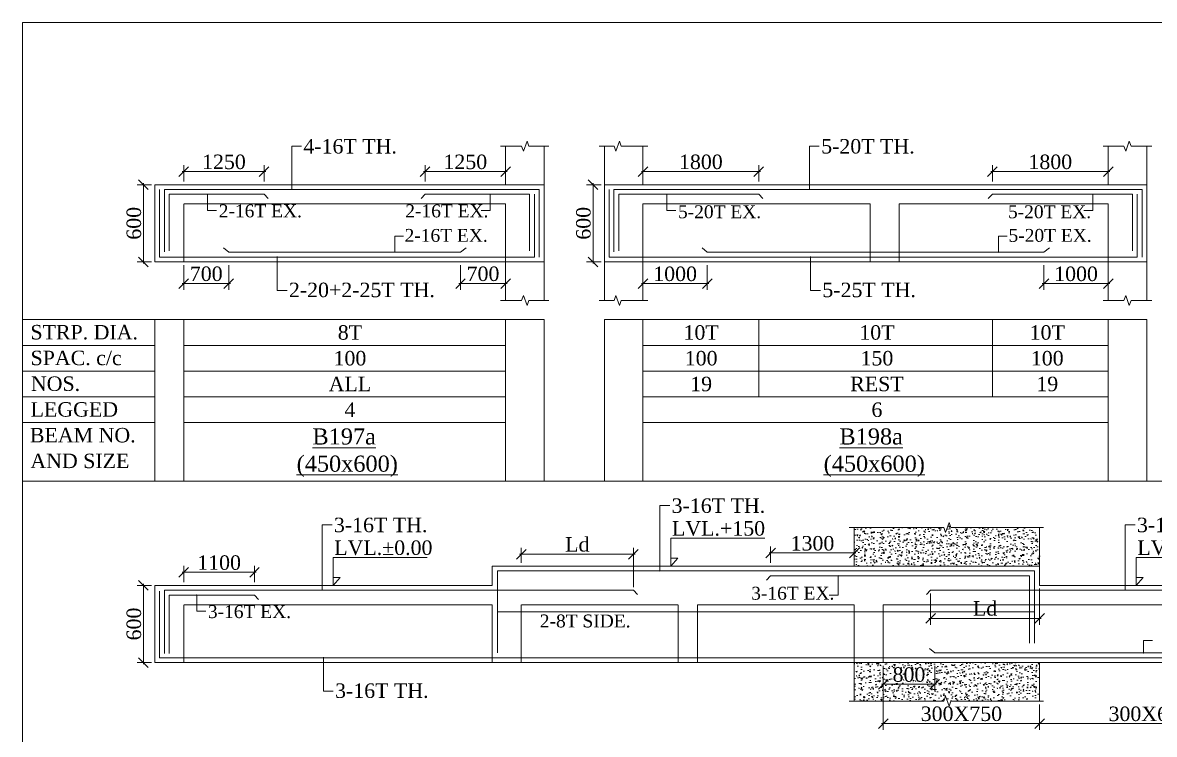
# Model space of a CAD drawing. Header units: millimetres. Extents: x 9781889 to 10654170, y -7832723 to -7608561.
# Drawn here: x 10545497 to 10563083, y -7771278 to -7760218 of the extents above; entities that cross this region are included whole.
import ezdxf
from ezdxf.enums import TextEntityAlignment as Align

# ---------------------------------------------------------------- set-up
doc = ezdxf.new("R2010")
doc.units = ezdxf.units.MM
doc.header["$LTSCALE"] = 10
doc.header["$PDMODE"] = 3
doc.linetypes.add('HIDDEN', pattern=[0.375, 0.25, -0.125])
for name, color, linetype, lineweight in [('LVL', 3, 'Continuous', 0), ('S-CUT OUT LINE', 9, 'Continuous', 0), ('S-DIM L.S.', 7, 'Continuous', 0), ('S-HATCH', 8, 'Continuous', 0), ('S-L.S.SECTION', 5, 'Continuous', 0), ('S-L.S.SLAB LINE', 252, 'HIDDEN', 0), ('S-L.S.STEEL', 1, 'Continuous', 9), ('S-L.S.STEEL 1', 6, 'Continuous', 0), ('S-SECTION MARK', 7, 'Continuous', 0), ('S-SHEET', 251, 'Continuous', 0), ('S-TEXT', 7, 'Continuous', 0), ('S-TEXT L.S. BEAM NO.', 30, 'Continuous', 0), ('S-TEXT. L.S.', 7, 'Continuous', 0)]:
    doc.layers.add(name, color=color, linetype=linetype, lineweight=lineweight)
doc.styles.add('135', font='arial.ttf', dxfattribs={"width": 0.8, "height": 135})
doc.styles.get("Standard").update_dxf_attribs({"font": 'arial.ttf'})
doc.styles.add('TEXT', font='times.ttf')
doc.dimstyles.new('75', dxfattribs={"dimtxt": 135, "dimasz": 90, "dimexe": 0.1, "dimexo": 0.03, "dimgap": 0.09, "dimtad": 1, "dimdec": 0, "dimzin": 0, "dimdsep": 46, "dimtxsty": '135', "dimblk": 'ARCHTICK', "dimcen": 0.09, "dimclrd": 256, "dimclre": 256, "dimclrt": 256, "dimadec": 0, "dimazin": 0, "dimtfac": 1, "dimtdec": 0, "dimtofl": 0, "dimtmove": 1, "dimatfit": 3, "dimldrblk": 'DOTSMALL', "dimfxl": 1, "dimtolj": 1, "dimtzin": 0, "dimlwd": -1, "dimlwe": -1, "dimarcsym": 0})
doc.dimstyles.new('SETU_1', dxfattribs={"dimtxt": 200, "dimasz": 150, "dimexe": 100, "dimexo": 50, "dimgap": 35, "dimtad": 1, "dimdec": 0, "dimzin": 0, "dimdsep": 46, "dimtxsty": 'Standard', "dimblk": 'OBLIQUE', "dimcen": 150, "dimdle": 25, "dimclrd": 256, "dimclre": 7, "dimclrt": 256, "dimadec": 0, "dimazin": 0, "dimtfac": 1, "dimtdec": 0, "dimtofl": 0, "dimtmove": 1, "dimatfit": 3, "dimfxl": 1, "dimtolj": 1, "dimtzin": 0, "dimlwd": -1, "dimlwe": 5, "dimarcsym": 1})

# ---------------------------------------------------------------- blocks, each defined once
blk = doc.blocks.new('_ArchTick')
at = {"color": 0, "linetype": 'ByBlock', "const_width": 0.15}
blk.add_lwpolyline([(-0.5, -0.5), (0.5, 0.5)], dxfattribs=at)
blk = doc.blocks.new('_Oblique')
at = {"color": 0, "linetype": 'ByBlock', "lineweight": -2}
blk.add_line((-0.5, -0.5), (0.5, 0.5), dxfattribs=at)
blk = doc.blocks.new('*D1082')
at = {"layer": 'Defpoints', "color": 0, "transparency": 16777216}
for p in [(10547550, -7762736), (10547375, -7763936), (10547550, -7763936)]:
    blk.add_point(p, dxfattribs=at)
at = {"layer": 'S-DIM L.S.', "color": 7, "lineweight": 5, "transparency": 16777216}
for p, q in [((10547500, -7762736), (10547275, -7762736)), ((10547500, -7763936), (10547275, -7763936))]:
    blk.add_line(p, q, dxfattribs=at)
at = {"layer": 'S-DIM L.S.', "transparency": 16777216}
blk.add_line((10547375, -7762711), (10547375, -7763961), dxfattribs=at)
at = {"layer": 'S-DIM L.S.', "transparency": 16777216, "xscale": 150, "yscale": 150, "zscale": 150}
for p, rotation in [((10547375, -7762736), 90), ((10547375, -7763936), 270)]:
    blk.add_blockref('_Oblique', p, dxfattribs=dict(at, rotation=rotation))
at = {"layer": 'S-DIM L.S.', "transparency": 16777216, "insert": (10547226, -7763336), "char_height": 225, "attachment_point": 5, "rotation": 90, "style": 'TEXT'}
blk.add_mtext('\\A1;600', dxfattribs=at)
blk = doc.blocks.new('*D1083')
at = {"layer": 'Defpoints', "color": 0, "transparency": 16777216}
for p in [(10553001, -7762532), (10551751, -7762736, 0), (10553001, -7762736, 0)]:
    blk.add_point(p, dxfattribs=at)
at = {"layer": 'S-DIM L.S.', "transparency": 16777216}
blk.add_line((10551726, -7762532), (10553026, -7762532), dxfattribs=at)
at = {"layer": 'S-DIM L.S.', "color": 7, "lineweight": 5, "transparency": 16777216}
for p, q in [((10551751, -7762686), (10551751, -7762432)), ((10553001, -7762686), (10553001, -7762432))]:
    blk.add_line(p, q, dxfattribs=at)
at = {"layer": 'S-DIM L.S.', "transparency": 16777216, "xscale": 150, "yscale": 150, "zscale": 150, "rotation": 180}
blk.add_blockref('_Oblique', (10551751, -7762532), dxfattribs=at)
at = {"layer": 'S-DIM L.S.', "transparency": 16777216, "xscale": 150, "yscale": 150, "zscale": 150}
blk.add_blockref('_Oblique', (10553001, -7762532), dxfattribs=at)
at = {"layer": 'S-DIM L.S.', "transparency": 16777216, "insert": (10552376, -7762383), "char_height": 225, "attachment_point": 5, "style": 'TEXT'}
blk.add_mtext('\\A1;1250', dxfattribs=at)
blk = doc.blocks.new('*D1084')
at = {"layer": 'Defpoints', "color": 0, "transparency": 16777216}
for p in [(10548000, -7762532), (10548000, -7762736, 0), (10549250, -7762736, 0)]:
    blk.add_point(p, dxfattribs=at)
at = {"layer": 'S-DIM L.S.', "transparency": 16777216}
blk.add_line((10549275, -7762532), (10547975, -7762532), dxfattribs=at)
at = {"layer": 'S-DIM L.S.', "color": 7, "lineweight": 5, "transparency": 16777216}
for p, q in [((10548000, -7762686), (10548000, -7762432)), ((10549250, -7762686), (10549250, -7762432))]:
    blk.add_line(p, q, dxfattribs=at)
at = {"layer": 'S-DIM L.S.', "transparency": 16777216, "xscale": 150, "yscale": 150, "zscale": 150, "rotation": 180}
blk.add_blockref('_Oblique', (10548000, -7762532), dxfattribs=at)
at = {"layer": 'S-DIM L.S.', "transparency": 16777216, "xscale": 150, "yscale": 150, "zscale": 150}
blk.add_blockref('_Oblique', (10549250, -7762532), dxfattribs=at)
at = {"layer": 'S-DIM L.S.', "transparency": 16777216, "insert": (10548625, -7762383), "char_height": 225, "attachment_point": 5, "style": 'TEXT'}
blk.add_mtext('\\A1;1250', dxfattribs=at)
blk = doc.blocks.new('*D1085')
at = {"layer": 'Defpoints', "color": 0, "transparency": 16777216}
for p in [(10552301, -7763936, 0), (10553001, -7763936, 0), (10553001, -7764272)]:
    blk.add_point(p, dxfattribs=at)
at = {"layer": 'S-DIM L.S.', "color": 7, "lineweight": 5, "transparency": 16777216}
for p, q in [((10552301, -7763986), (10552301, -7764372)), ((10553001, -7763986), (10553001, -7764372))]:
    blk.add_line(p, q, dxfattribs=at)
at = {"layer": 'S-DIM L.S.', "transparency": 16777216}
blk.add_line((10552276, -7764272), (10553026, -7764272), dxfattribs=at)
at = {"layer": 'S-DIM L.S.', "transparency": 16777216, "xscale": 150, "yscale": 150, "zscale": 150, "rotation": 180}
blk.add_blockref('_Oblique', (10552301, -7764272), dxfattribs=at)
at = {"layer": 'S-DIM L.S.', "transparency": 16777216, "xscale": 150, "yscale": 150, "zscale": 150}
blk.add_blockref('_Oblique', (10553001, -7764272), dxfattribs=at)
at = {"layer": 'S-DIM L.S.', "transparency": 16777216, "insert": (10552651, -7764122), "char_height": 225, "attachment_point": 5, "style": 'TEXT'}
blk.add_mtext('\\A1;700', dxfattribs=at)
blk = doc.blocks.new('*D1086')
at = {"layer": 'Defpoints', "color": 0, "transparency": 16777216}
for p in [(10548000, -7763936, 0), (10548700, -7763936, 0), (10548000, -7764272)]:
    blk.add_point(p, dxfattribs=at)
at = {"layer": 'S-DIM L.S.', "color": 7, "lineweight": 5, "transparency": 16777216}
for p, q in [((10548000, -7763986), (10548000, -7764372)), ((10548700, -7763986), (10548700, -7764372))]:
    blk.add_line(p, q, dxfattribs=at)
at = {"layer": 'S-DIM L.S.', "transparency": 16777216}
blk.add_line((10548725, -7764272), (10547975, -7764272), dxfattribs=at)
at = {"layer": 'S-DIM L.S.', "transparency": 16777216, "xscale": 150, "yscale": 150, "zscale": 150, "rotation": 180}
blk.add_blockref('_Oblique', (10548000, -7764272), dxfattribs=at)
at = {"layer": 'S-DIM L.S.', "transparency": 16777216, "xscale": 150, "yscale": 150, "zscale": 150}
blk.add_blockref('_Oblique', (10548700, -7764272), dxfattribs=at)
at = {"layer": 'S-DIM L.S.', "transparency": 16777216, "insert": (10548350, -7764122), "char_height": 225, "attachment_point": 5, "style": 'TEXT'}
blk.add_mtext('\\A1;700', dxfattribs=at)
blk = doc.blocks.new('*D1087')
at = {"layer": 'Defpoints', "color": 0, "transparency": 16777216}
for p in [(10554536, -7762736), (10554361, -7763936), (10554536, -7763936)]:
    blk.add_point(p, dxfattribs=at)
at = {"layer": 'S-DIM L.S.', "color": 7, "lineweight": 5, "transparency": 16777216}
for p, q in [((10554486, -7762736), (10554261, -7762736)), ((10554486, -7763936), (10554261, -7763936))]:
    blk.add_line(p, q, dxfattribs=at)
at = {"layer": 'S-DIM L.S.', "transparency": 16777216}
blk.add_line((10554361, -7762711), (10554361, -7763961), dxfattribs=at)
at = {"layer": 'S-DIM L.S.', "transparency": 16777216, "xscale": 150, "yscale": 150, "zscale": 150}
for p, rotation in [((10554361, -7762736), 90), ((10554361, -7763936), 270)]:
    blk.add_blockref('_Oblique', p, dxfattribs=dict(at, rotation=rotation))
at = {"layer": 'S-DIM L.S.', "transparency": 16777216, "insert": (10554212, -7763336), "char_height": 225, "attachment_point": 5, "rotation": 90, "style": 'TEXT'}
blk.add_mtext('\\A1;600', dxfattribs=at)
blk = doc.blocks.new('*D1088')
at = {"layer": 'Defpoints', "color": 0, "transparency": 16777216}
for p in [(10562366, -7762532), (10560566, -7762736, 0), (10562366, -7762736, 0)]:
    blk.add_point(p, dxfattribs=at)
at = {"layer": 'S-DIM L.S.', "transparency": 16777216}
blk.add_line((10560541, -7762532), (10562391, -7762532), dxfattribs=at)
at = {"layer": 'S-DIM L.S.', "color": 7, "lineweight": 5, "transparency": 16777216}
for p, q in [((10560566, -7762686), (10560566, -7762432)), ((10562366, -7762686), (10562366, -7762432))]:
    blk.add_line(p, q, dxfattribs=at)
at = {"layer": 'S-DIM L.S.', "transparency": 16777216, "xscale": 150, "yscale": 150, "zscale": 150, "rotation": 180}
blk.add_blockref('_Oblique', (10560566, -7762532), dxfattribs=at)
at = {"layer": 'S-DIM L.S.', "transparency": 16777216, "xscale": 150, "yscale": 150, "zscale": 150}
blk.add_blockref('_Oblique', (10562366, -7762532), dxfattribs=at)
at = {"layer": 'S-DIM L.S.', "transparency": 16777216, "insert": (10561466, -7762383), "char_height": 225, "attachment_point": 5, "style": 'TEXT'}
blk.add_mtext('\\A1;1800', dxfattribs=at)
blk = doc.blocks.new('*D1089')
at = {"layer": 'Defpoints', "color": 0, "transparency": 16777216}
for p in [(10555136, -7762532), (10555136, -7762736, 0), (10556936, -7762736, 0)]:
    blk.add_point(p, dxfattribs=at)
at = {"layer": 'S-DIM L.S.', "transparency": 16777216}
blk.add_line((10556961, -7762532), (10555111, -7762532), dxfattribs=at)
at = {"layer": 'S-DIM L.S.', "color": 7, "lineweight": 5, "transparency": 16777216}
for p, q in [((10555136, -7762686), (10555136, -7762432)), ((10556936, -7762686), (10556936, -7762432))]:
    blk.add_line(p, q, dxfattribs=at)
at = {"layer": 'S-DIM L.S.', "transparency": 16777216, "xscale": 150, "yscale": 150, "zscale": 150, "rotation": 180}
blk.add_blockref('_Oblique', (10555136, -7762532), dxfattribs=at)
at = {"layer": 'S-DIM L.S.', "transparency": 16777216, "xscale": 150, "yscale": 150, "zscale": 150}
blk.add_blockref('_Oblique', (10556936, -7762532), dxfattribs=at)
at = {"layer": 'S-DIM L.S.', "transparency": 16777216, "insert": (10556036, -7762383), "char_height": 225, "attachment_point": 5, "style": 'TEXT'}
blk.add_mtext('\\A1;1800', dxfattribs=at)
blk = doc.blocks.new('*D1090')
at = {"layer": 'Defpoints', "color": 0, "transparency": 16777216}
for p in [(10561366, -7763936, 0), (10562366, -7763936, 0), (10562366, -7764272)]:
    blk.add_point(p, dxfattribs=at)
at = {"layer": 'S-DIM L.S.', "color": 7, "lineweight": 5, "transparency": 16777216}
for p, q in [((10561366, -7763986), (10561366, -7764372)), ((10562366, -7763986), (10562366, -7764372))]:
    blk.add_line(p, q, dxfattribs=at)
at = {"layer": 'S-DIM L.S.', "transparency": 16777216}
blk.add_line((10561341, -7764272), (10562391, -7764272), dxfattribs=at)
at = {"layer": 'S-DIM L.S.', "transparency": 16777216, "xscale": 150, "yscale": 150, "zscale": 150, "rotation": 180}
blk.add_blockref('_Oblique', (10561366, -7764272), dxfattribs=at)
at = {"layer": 'S-DIM L.S.', "transparency": 16777216, "xscale": 150, "yscale": 150, "zscale": 150}
blk.add_blockref('_Oblique', (10562366, -7764272), dxfattribs=at)
at = {"layer": 'S-DIM L.S.', "transparency": 16777216, "insert": (10561866, -7764123), "char_height": 225, "attachment_point": 5, "style": 'TEXT'}
blk.add_mtext('\\A1;1000', dxfattribs=at)
blk = doc.blocks.new('*D1091')
at = {"layer": 'Defpoints', "color": 0, "transparency": 16777216}
for p in [(10555136, -7763936, 0), (10556136, -7763936, 0), (10555136, -7764272)]:
    blk.add_point(p, dxfattribs=at)
at = {"layer": 'S-DIM L.S.', "color": 7, "lineweight": 5, "transparency": 16777216}
for p, q in [((10555136, -7763986), (10555136, -7764372)), ((10556136, -7763986), (10556136, -7764372))]:
    blk.add_line(p, q, dxfattribs=at)
at = {"layer": 'S-DIM L.S.', "transparency": 16777216}
blk.add_line((10556161, -7764272), (10555111, -7764272), dxfattribs=at)
at = {"layer": 'S-DIM L.S.', "transparency": 16777216, "xscale": 150, "yscale": 150, "zscale": 150, "rotation": 180}
blk.add_blockref('_Oblique', (10555136, -7764272), dxfattribs=at)
at = {"layer": 'S-DIM L.S.', "transparency": 16777216, "xscale": 150, "yscale": 150, "zscale": 150}
blk.add_blockref('_Oblique', (10556136, -7764272), dxfattribs=at)
at = {"layer": 'S-DIM L.S.', "transparency": 16777216, "insert": (10555636, -7764123), "char_height": 225, "attachment_point": 5, "style": 'TEXT'}
blk.add_mtext('\\A1;1000', dxfattribs=at)
blk = doc.blocks.new('*D1826')
at = {"layer": 'Defpoints', "color": 0, "transparency": 16777216}
for p in [(10547550, -7768963), (10547375, -7770163), (10547550, -7770163)]:
    blk.add_point(p, dxfattribs=at)
at = {"layer": 'S-DIM L.S.', "color": 7, "lineweight": 5, "transparency": 16777216}
for p, q in [((10547500, -7768963), (10547275, -7768963)), ((10547500, -7770163), (10547275, -7770163))]:
    blk.add_line(p, q, dxfattribs=at)
at = {"layer": 'S-DIM L.S.', "transparency": 16777216}
blk.add_line((10547375, -7768938), (10547375, -7770188), dxfattribs=at)
at = {"layer": 'S-DIM L.S.', "transparency": 16777216, "xscale": 150, "yscale": 150, "zscale": 150}
for p, rotation in [((10547375, -7768963), 90), ((10547375, -7770163), 270)]:
    blk.add_blockref('_Oblique', p, dxfattribs=dict(at, rotation=rotation))
at = {"layer": 'S-DIM L.S.', "transparency": 16777216, "insert": (10547226, -7769563), "char_height": 225, "attachment_point": 5, "rotation": 90, "style": 'TEXT'}
blk.add_mtext('\\A1;600', dxfattribs=at)
blk = doc.blocks.new('*D1827')
at = {"layer": 'Defpoints', "color": 0, "transparency": 16777216}
for p in [(10558420, -7768459), (10557120, -7768663, 0), (10558420, -7768663, 0)]:
    blk.add_point(p, dxfattribs=at)
at = {"layer": 'S-DIM L.S.', "color": 7, "lineweight": 5, "transparency": 16777216}
for p, q in [((10557120, -7768613), (10557120, -7768359)), ((10558420, -7768613), (10558420, -7768359))]:
    blk.add_line(p, q, dxfattribs=at)
at = {"layer": 'S-DIM L.S.', "transparency": 16777216}
blk.add_line((10557095, -7768459), (10558445, -7768459), dxfattribs=at)
at = {"layer": 'S-DIM L.S.', "transparency": 16777216, "xscale": 150, "yscale": 150, "zscale": 150, "rotation": 180}
blk.add_blockref('_Oblique', (10557120, -7768459), dxfattribs=at)
at = {"layer": 'S-DIM L.S.', "transparency": 16777216, "xscale": 150, "yscale": 150, "zscale": 150}
blk.add_blockref('_Oblique', (10558420, -7768459), dxfattribs=at)
at = {"layer": 'S-DIM L.S.', "transparency": 16777216, "insert": (10557770, -7768310), "char_height": 225, "attachment_point": 5, "style": 'TEXT'}
blk.add_mtext('\\A1;1300', dxfattribs=at)
blk = doc.blocks.new('*D1829')
at = {"layer": 'Defpoints', "color": 0, "transparency": 16777216}
for p in [(10558870, -7770163, 0), (10559670, -7770163, 0), (10558870, -7770499)]:
    blk.add_point(p, dxfattribs=at)
at = {"layer": 'S-DIM L.S.', "color": 7, "lineweight": 5, "transparency": 16777216}
for p, q in [((10558870, -7770213), (10558870, -7770599)), ((10559670, -7770213), (10559670, -7770599))]:
    blk.add_line(p, q, dxfattribs=at)
at = {"layer": 'S-DIM L.S.', "transparency": 16777216}
blk.add_line((10559695, -7770499), (10558845, -7770499), dxfattribs=at)
at = {"layer": 'S-DIM L.S.', "transparency": 16777216, "xscale": 150, "yscale": 150, "zscale": 150, "rotation": 180}
blk.add_blockref('_Oblique', (10558870, -7770499), dxfattribs=at)
at = {"layer": 'S-DIM L.S.', "transparency": 16777216, "xscale": 150, "yscale": 150, "zscale": 150}
blk.add_blockref('_Oblique', (10559670, -7770499), dxfattribs=at)
at = {"layer": 'S-DIM L.S.', "transparency": 16777216, "insert": (10559270, -7770350), "char_height": 225, "attachment_point": 5, "style": 'TEXT'}
blk.add_mtext('\\A1;800', dxfattribs=at)
blk = doc.blocks.new('*D1833')
at = {"layer": 'Defpoints', "color": 0, "transparency": 16777216}
for p in [(10554988, -7768480), (10553245, -7768663, 0), (10554988, -7769038, 0)]:
    blk.add_point(p, dxfattribs=at)
at = {"layer": 'S-DIM L.S.', "color": 7, "lineweight": 5, "transparency": 16777216}
for p, q in [((10553245, -7768613), (10553245, -7768380)), ((10554988, -7768988), (10554988, -7768380))]:
    blk.add_line(p, q, dxfattribs=at)
at = {"layer": 'S-DIM L.S.', "transparency": 16777216}
blk.add_line((10553220, -7768480), (10555013, -7768480), dxfattribs=at)
at = {"layer": 'S-DIM L.S.', "transparency": 16777216, "xscale": 150, "yscale": 150, "zscale": 150, "rotation": 180}
blk.add_blockref('_Oblique', (10553245, -7768480), dxfattribs=at)
at = {"layer": 'S-DIM L.S.', "transparency": 16777216, "xscale": 150, "yscale": 150, "zscale": 150}
blk.add_blockref('_Oblique', (10554988, -7768480), dxfattribs=at)
at = {"layer": 'S-DIM L.S.', "transparency": 16777216, "insert": (10554116, -7768327), "char_height": 225, "attachment_point": 5, "style": 'TEXT'}
blk.add_mtext('\\A1;Ld', dxfattribs=at)
blk = doc.blocks.new('*D1830')
at = {"layer": 'Defpoints', "color": 0, "transparency": 16777216}
for p in [(10559605, -7769038, 0), (10561300, -7768963, 0), (10561300, -7769475)]:
    blk.add_point(p, dxfattribs=at)
at = {"layer": 'S-DIM L.S.', "color": 7, "lineweight": 5, "transparency": 16777216}
for p, q in [((10559605, -7769088), (10559605, -7769575)), ((10561300, -7769013), (10561300, -7769575))]:
    blk.add_line(p, q, dxfattribs=at)
at = {"layer": 'S-DIM L.S.', "transparency": 16777216}
blk.add_line((10559580, -7769475), (10561325, -7769475), dxfattribs=at)
at = {"layer": 'S-DIM L.S.', "transparency": 16777216, "xscale": 150, "yscale": 150, "zscale": 150, "rotation": 180}
blk.add_blockref('_Oblique', (10559605, -7769475), dxfattribs=at)
at = {"layer": 'S-DIM L.S.', "transparency": 16777216, "xscale": 150, "yscale": 150, "zscale": 150}
blk.add_blockref('_Oblique', (10561300, -7769475), dxfattribs=at)
at = {"layer": 'S-DIM L.S.', "transparency": 16777216, "insert": (10560452, -7769322), "char_height": 225, "attachment_point": 5, "style": 'TEXT'}
blk.add_mtext('\\A1;Ld', dxfattribs=at)
blk = doc.blocks.new('*D1831')
at = {"layer": 'Defpoints', "color": 0, "transparency": 16777216}
for p in [(10558870, -7770163, 0), (10561300, -7770763, 0), (10561300, -7771109)]:
    blk.add_point(p, dxfattribs=at)
at = {"layer": 'S-DIM L.S.', "color": 7, "lineweight": 5, "transparency": 16777216}
for p, q in [((10558870, -7770213), (10558870, -7771209)), ((10561300, -7770813), (10561300, -7771209))]:
    blk.add_line(p, q, dxfattribs=at)
at = {"layer": 'S-DIM L.S.', "transparency": 16777216}
blk.add_line((10558845, -7771109), (10561325, -7771109), dxfattribs=at)
at = {"layer": 'S-DIM L.S.', "transparency": 16777216, "xscale": 150, "yscale": 150, "zscale": 150, "rotation": 180}
blk.add_blockref('_Oblique', (10558870, -7771109), dxfattribs=at)
at = {"layer": 'S-DIM L.S.', "transparency": 16777216, "xscale": 150, "yscale": 150, "zscale": 150}
blk.add_blockref('_Oblique', (10561300, -7771109), dxfattribs=at)
at = {"layer": 'S-DIM L.S.', "transparency": 16777216, "insert": (10560085, -7770959), "char_height": 225, "attachment_point": 5, "style": 'TEXT'}
blk.add_mtext('\\A1;300X750', dxfattribs=at)
blk = doc.blocks.new('*D1832')
at = {"layer": 'Defpoints', "color": 0, "transparency": 16777216}
for p in [(10564705, -7770163, 0), (10561300, -7770763, 0), (10561300, -7771109)]:
    blk.add_point(p, dxfattribs=at)
at = {"layer": 'S-DIM L.S.', "color": 7, "lineweight": 5, "transparency": 16777216}
for p, q in [((10564705, -7770213), (10564705, -7771209)), ((10561300, -7770813), (10561300, -7771209))]:
    blk.add_line(p, q, dxfattribs=at)
at = {"layer": 'S-DIM L.S.', "transparency": 16777216}
blk.add_line((10564730, -7771109), (10561275, -7771109), dxfattribs=at)
at = {"layer": 'S-DIM L.S.', "transparency": 16777216, "xscale": 150, "yscale": 150, "zscale": 150, "rotation": 180}
blk.add_blockref('_Oblique', (10561300, -7771109), dxfattribs=at)
at = {"layer": 'S-DIM L.S.', "transparency": 16777216, "xscale": 150, "yscale": 150, "zscale": 150}
blk.add_blockref('_Oblique', (10564705, -7771109), dxfattribs=at)
at = {"layer": 'S-DIM L.S.', "transparency": 16777216, "insert": (10563003, -7770960), "char_height": 225, "attachment_point": 5, "style": 'TEXT'}
blk.add_mtext('\\A1;300X600', dxfattribs=at)
blk = doc.blocks.new('*D1835')
at = {"layer": 'Defpoints', "color": 0, "transparency": 16777216}
for p in [(10548000, -7768759), (10548000, -7768963, 0), (10549100, -7768963, 0)]:
    blk.add_point(p, dxfattribs=at)
at = {"layer": 'S-DIM L.S.', "color": 7, "lineweight": 5, "transparency": 16777216}
for p, q in [((10548000, -7768913), (10548000, -7768659)), ((10549100, -7768913), (10549100, -7768659))]:
    blk.add_line(p, q, dxfattribs=at)
at = {"layer": 'S-DIM L.S.', "transparency": 16777216}
blk.add_line((10549125, -7768759), (10547975, -7768759), dxfattribs=at)
at = {"layer": 'S-DIM L.S.', "transparency": 16777216, "xscale": 150, "yscale": 150, "zscale": 150, "rotation": 180}
blk.add_blockref('_Oblique', (10548000, -7768759), dxfattribs=at)
at = {"layer": 'S-DIM L.S.', "transparency": 16777216, "xscale": 150, "yscale": 150, "zscale": 150}
blk.add_blockref('_Oblique', (10549100, -7768759), dxfattribs=at)
at = {"layer": 'S-DIM L.S.', "transparency": 16777216, "insert": (10548550, -7768610), "char_height": 225, "attachment_point": 5, "style": 'TEXT'}
blk.add_mtext('\\A1;1100', dxfattribs=at)

msp = doc.modelspace()

# ---------------------------------------------------------------- hatches: boundary and pattern name
at = {"layer": 'S-HATCH', "linetype": 'ByBlock'}
h = msp.add_hatch(dxfattribs=at)
h.set_pattern_fill('AR-CONC', color=256)
h.set_pattern_definition([(50, (489868.14, 65274.99), (182.184669, -15.9390855), [19.05, -209.55]), (355, (489868.14, 65274.99), (-35.2434214, 191.0568452), [15.24, -167.6405842]), (100.4514447, (489883.32, 65273.66), (146.941247, 175.117752), [16.1900088, -178.0902446]), (46.1842, (489868.14, 65325.79), (271.079041, -42.042328), [28.575, -314.325]), (96.6355576, (489890.73, 65322.28), (237.404134, 247.4261246), [24.285023, -267.135608]), (351.1841512, (489868.14, 65325.8), (237.404134, 247.4261246), [22.859967, -251.459732]), (21, (489893.54, 65313.09), (151.6143913, -102.2651982), [19.05, -209.55]), (326, (489893.54, 65313.09), (61.8020283, 184.187966), [15.24, -167.64]), (71.451445, (489906.17, 65304.56), (213.4164193, 81.922769), [16.1900088, -178.0899376]), (37.5, (489868.14, 65274.986), (3.08860325, 84.55503887), [0, -165.608, 0, -170.18, 0, -168.275]), (7.5, (489868.14, 65274.99), (66.8196625, 100.1805748), [0, -97.028, 0, -161.798, 0, -64.135]), (327.5, (489811.5, 65274.986), (135.59059517, -5.728744), [0, -63.5, 0, -198.12, 0, -262.89]), (317.5, (489786.1, 65274.99), (148.1291814, 25.426491), [0, -82.55, 0, -131.572, 0, -186.69])])
h.paths.add_polyline_path([(10561300.2, -7768662.9), (10561300.2, -7768062.9), (10559922.2, -7768062.9), (10559894.2, -7767986.1), (10559838.3, -7768139.8), (10559810.3, -7768062.9), (10558420.2, -7768062.9), (10558420.2, -7768662.9)])
h.paths.add_polyline_path([(10559193.2, -7768062.9), (10559970.2, -7768062.9), (10559970.2, -7768067.9), (10559193.2, -7768067.9)], flags=16)
h = msp.add_hatch(dxfattribs=at)
h.set_pattern_fill('AR-CONC', color=256)
h.set_pattern_definition([(50, (489868.14, 64974.99), (182.184669, -15.9390855), [19.05, -209.55]), (355, (489868.14, 64974.99), (-35.2434214, 191.0568452), [15.24, -167.6405842]), (100.4514447, (489883.32, 64973.66), (146.941247, 175.117752), [16.1900088, -178.0902446]), (46.1842, (489868.14, 65025.79), (271.079041, -42.042328), [28.575, -314.325]), (96.6355576, (489890.73, 65022.28), (237.404134, 247.4261246), [24.285023, -267.135608]), (351.1841512, (489868.14, 65025.8), (237.404134, 247.4261246), [22.859967, -251.459732]), (21, (489893.54, 65013.09), (151.6143913, -102.2651982), [19.05, -209.55]), (326, (489893.54, 65013.09), (61.8020283, 184.187966), [15.24, -167.64]), (71.451445, (489906.17, 65004.56), (213.4164193, 81.922769), [16.1900088, -178.0899376]), (37.5, (489868.14, 64974.986), (3.08860325, 84.55503887), [0, -165.608, 0, -170.18, 0, -168.275]), (7.5, (489868.14, 64974.99), (66.8196625, 100.1805748), [0, -97.028, 0, -161.798, 0, -64.135]), (327.5, (489811.5, 64974.986), (135.59059517, -5.728744), [0, -63.5, 0, -198.12, 0, -262.89]), (317.5, (489786.1, 64974.99), (148.1291814, 25.426491), [0, -82.55, 0, -131.572, 0, -186.69])])
h.paths.add_polyline_path([(10561300.2, -7770762.9), (10561300.2, -7770162.9), (10558420.2, -7770162.9), (10558420.2, -7770762.9), (10559810.3, -7770762.9), (10559838.3, -7770686.1), (10559894.2, -7770839.8), (10559922.2, -7770762.9)])
h.paths.add_polyline_path([(10558960.7, -7770588.2), (10559571.5, -7770588.2), (10559571.5, -7770107.8), (10558960.7, -7770107.8)], flags=9)

# ---------------------------------------------------------------- linework, layer by layer
at = {"layer": 'LVL', "linetype": 'Continuous', "elevation": 0}
for points in [[(10557032.4, -7768227.9), (10555571.2, -7768227.9), (10555571.2, -7768662.9), (10555679.3, -7768540.8), (10555571.2, -7768540.8)], [(10551784.5, -7768527.9), (10550323.3, -7768527.9), (10550323.3, -7768962.9), (10550431.4, -7768840.8), (10550323.3, -7768840.8)], [(10564263.6, -7768527.9), (10562802.4, -7768527.9), (10562802.4, -7768962.9), (10562910.5, -7768840.8), (10562802.4, -7768840.8)]]:
    msp.add_lwpolyline(points, dxfattribs=at)
at = {"layer": 'S-CUT OUT LINE', "color": 5, "elevation": 0}
for points in [[(10552922.4, -7762136.1), (10553251.4, -7762136.1), (10553279.4, -7762213), (10553335.3, -7762059.3), (10553363.3, -7762136.1), (10553675.7, -7762136.1)], [(10554457.9, -7762136.1), (10554686.5, -7762136.1), (10554714.5, -7762213), (10554770.4, -7762059.3), (10554798.4, -7762136.1), (10555211.2, -7762136.1)], [(10562287.8, -7762136.1), (10562610.1, -7762136.1), (10562638.1, -7762213), (10562694, -7762059.3), (10562722, -7762136.1), (10563041.1, -7762136.1)], [(10552922.4, -7764536.1), (10553251.4, -7764536.1), (10553279.4, -7764459.3), (10553335.3, -7764613), (10553363.3, -7764536.1), (10553675.7, -7764536.1)], [(10554457.9, -7764536.1), (10554686.5, -7764536.1), (10554714.5, -7764459.3), (10554770.4, -7764613), (10554798.4, -7764536.1), (10555211.2, -7764536.1)], [(10562287.8, -7764536.1), (10562610.1, -7764536.1), (10562638.1, -7764459.3), (10562694, -7764613), (10562722, -7764536.1), (10563041.1, -7764536.1)], [(10558341.9, -7768062.9), (10559810.3, -7768062.9), (10559838.3, -7768139.8), (10559894.2, -7767986.1), (10559922.2, -7768062.9), (10561359.4, -7768062.9)], [(10558341.9, -7770762.9), (10559810.3, -7770762.9), (10559838.3, -7770686.1), (10559894.2, -7770839.8), (10559922.2, -7770762.9), (10561359.4, -7770762.9)]]:
    msp.add_lwpolyline(points, dxfattribs=at)
at = {"layer": 'S-L.S.SECTION'}
for p, q in [((10553000.7, -7762736.1, 0), (10553000.7, -7762136.1, 0)), ((10553600.7, -7762736.1, 0), (10553600.7, -7762136.1, 0)), ((10554536.2, -7762736.1, 0), (10554536.2, -7762136.1, 0)), ((10555136.2, -7762736.1, 0), (10555136.2, -7762136.1, 0)), ((10562366.1, -7762736.1, 0), (10562366.1, -7762136.1, 0)), ((10562966.1, -7762736.1, 0), (10562966.1, -7762136.1, 0)), ((10547550.2, -7762736.1, 0), (10553600.7, -7762736.1, 0)), ((10547550.2, -7762736.1, 0), (10547550.2, -7763936.1, 0)), ((10553600.7, -7763936.1, 0), (10553600.7, -7762736.1, 0)), ((10554536.1, -7762736.1, 0), (10562966.1, -7762736.1, 0)), ((10554536.2, -7762736.1, 0), (10554536.2, -7763936.1, 0)), ((10562966.1, -7763936.1, 0), (10562966.1, -7762736.1, 0)), ((10547550.2, -7763936.1, 0), (10553600.7, -7763936.1, 0)), ((10553000.7, -7763936.1, 0), (10553000.7, -7764536.1, 0)), ((10553600.7, -7763936.1, 0), (10553600.7, -7764536.1, 0)), ((10554536.1, -7763936.1, 0), (10562966.1, -7763936.1, 0)), ((10554536.2, -7763936.1, 0), (10554536.2, -7764536.1, 0)), ((10555136.2, -7763936.1, 0), (10555136.2, -7764536.1, 0)), ((10562366.1, -7763936.1, 0), (10562366.1, -7764536.1, 0)), ((10562966.1, -7763936.1, 0), (10562966.1, -7764536.1, 0)), ((10558420.2, -7768662.9, 0), (10558420.2, -7768062.9, 0)), ((10561300.2, -7768962.9, 0), (10561300.2, -7768062.9, 0)), ((10552795.2, -7768662.9, 0), (10561300.2, -7768662.9, 0)), ((10552795.2, -7768962.9, 0), (10552795.2, -7768662.9, 0)), ((10547550.2, -7768962.9, 0), (10552795.2, -7768962.9, 0)), ((10547550.2, -7768962.9, 0), (10547550.2, -7770162.9, 0)), ((10561300.2, -7768962.9, 0), (10565155.2, -7768962.9, 0)), ((10547550.2, -7770162.9, 0), (10570159.1, -7770162.9, 0)), ((10558420.2, -7770162.9, 0), (10558420.2, -7770762.9, 0)), ((10561300.2, -7770162.9, 0), (10561300.2, -7770762.9, 0))]:
    msp.add_line(p, q, dxfattribs=at)
at = {"layer": 'S-L.S.SLAB LINE', "ltscale": 0.3}
for p, q in [((10547550.2, -7763036.1, 0), (10547550.2, -7763036.1, 0)), ((10548000.2, -7763036.1, 0), (10553000.7, -7763036.1, 0)), ((10548000.2, -7763036.1, 0), (10548000.2, -7763936.1, 0)), ((10553000.7, -7763036.1, 0), (10553000.7, -7763936.1, 0)), ((10554536.1, -7763036.1, 0), (10554536.2, -7763036.1, 0)), ((10555136.2, -7763036.1, 0), (10558666.2, -7763036.1, 0)), ((10555136.2, -7763036.1, 0), (10555136.2, -7763936.1, 0)), ((10558666.2, -7763036.1, 0), (10558666.2, -7763936.1, 0)), ((10559116.2, -7763036.1, 0), (10562366.1, -7763036.1, 0)), ((10559116.2, -7763036.1, 0), (10559116.2, -7763936.1, 0)), ((10562366.1, -7763036.1, 0), (10562366.1, -7763936.1, 0)), ((10548000.2, -7769262.9, 0), (10552795.2, -7769262.9, 0)), ((10548000.2, -7769262.9, 0), (10548000.2, -7770162.9, 0)), ((10552795.2, -7769262.9, 0), (10552795.2, -7770162.9, 0)), ((10553245.2, -7769262.9, 0), (10555682.7, -7769262.9, 0)), ((10553245.2, -7769262.9, 0), (10553245.2, -7770162.9, 0)), ((10555682.7, -7769262.9, 0), (10555682.7, -7770162.9, 0)), ((10555982.7, -7769262.9, 0), (10558420.2, -7769262.9, 0)), ((10555982.7, -7769262.9, 0), (10555982.7, -7770162.9, 0)), ((10558420.2, -7769262.9, 0), (10558420.2, -7770162.9, 0)), ((10558870.2, -7769262.9, 0), (10564705.2, -7769262.9, 0)), ((10558870.2, -7769262.9, 0), (10558870.2, -7770162.9, 0))]:
    msp.add_line(p, q, dxfattribs=at)
at = {"layer": 'S-L.S.STEEL'}
for p, q in [((10547625.2, -7763861.1, 0), (10547625.2, -7762811.1, 0)), ((10547700.2, -7762811.1, 0), (10553525.7, -7762811.1, 0)), ((10547700.2, -7763781.5, 0), (10547700.2, -7762811.1, 0)), ((10549250.3, -7762886.1, 0), (10547775.2, -7762886.1, 0)), ((10547775.2, -7763764.9, 0), (10547775.2, -7762886.1, 0)), ((10549250.3, -7762886.1, 0), (10549313.5, -7762953, 0)), ((10553375.7, -7763764.9, 0), (10553375.7, -7762886.1, 0)), ((10553450.7, -7763861.1, 0), (10553450.7, -7762886.1, 0)), ((10553525.7, -7763861.1, 0), (10553525.7, -7762811.1, 0)), ((10554611.1, -7763861.1, 0), (10554611.1, -7762811.1, 0)), ((10554686.1, -7762811.1, 0), (10562891.1, -7762811.1, 0)), ((10554686.1, -7763781.5, 0), (10554686.1, -7762811.1, 0)), ((10556936.3, -7762886.1, 0), (10554761.1, -7762886.1, 0)), ((10554761.1, -7763764.9, 0), (10554761.1, -7762886.1, 0)), ((10556936.3, -7762886.1, 0), (10556999.5, -7762953, 0)), ((10562741.1, -7763764.9, 0), (10562741.1, -7762886.1, 0)), ((10562816.1, -7763861.1, 0), (10562816.1, -7762886.1, 0)), ((10562891.1, -7763861.1, 0), (10562891.1, -7762811.1, 0)), ((10547625.2, -7763861.1, 0), (10553450.7, -7763861.1, 0)), ((10554611.1, -7763861.1, 0), (10562816.1, -7763861.1, 0)), ((10552877, -7768737.9, 0), (10552877, -7770012.7, 0)), ((10561222.3, -7768737.9, 0), (10561222.3, -7769860.3, 0)), ((10561141.9, -7768812.9, 0), (10561141.9, -7769860.3, 0)), ((10547625.2, -7769050.5, 0), (10547625.2, -7770087.9, 0)), ((10547700.2, -7769037.9, 0), (10547700.2, -7770020.5, 0)), ((10554987.8, -7769037.9, 0), (10555051, -7769104.8, 0)), ((10547775.2, -7769112.9, 0), (10547775.2, -7770020.5, 0)), ((10549100.2, -7769112.9, 0), (10547775.2, -7769112.9, 0)), ((10549100.2, -7769112.9, 0), (10549163.4, -7769179.8, 0)), ((10547625.2, -7770087.9, 0), (10570088.2, -7770087.9, 0))]:
    msp.add_line(p, q, dxfattribs=at)
at = {"layer": 'S-L.S.STEEL', "elevation": 0}
for points in [[(10552390.1, -7763717.9), (10552300.6, -7763786.1), (10548700.4, -7763786.1), (10548618.4, -7763715.4)], [(10561455.5, -7763717.9), (10561366, -7763786.1), (10556136.3, -7763786.1), (10556054.3, -7763715.4)], [(10563994.6, -7769944.7), (10563905.1, -7770012.9), (10559670.3, -7770012.9), (10559588.3, -7769942.2)]]:
    msp.add_lwpolyline(points, dxfattribs=at)
at = {"layer": 'S-L.S.STEEL'}
for points in [[(10553375.7, -7762886.1, 0), (10551750.7, -7762886.1, 0), (10551687.5, -7762953, 0)], [(10562741.1, -7762886.1, 0), (10560566.1, -7762886.1, 0), (10560502.9, -7762953, 0)], [(10552877, -7768737.9, 0), (10561222.3, -7768737.9, 0)], [(10561141.9, -7768812.9, 0), (10557120.2, -7768812.9, 0), (10557057, -7768879.8, 0)], [(10547700.2, -7769037.9, 0), (10554987.8, -7769037.9, 0)], [(10563626.2, -7769037.9, 0), (10559604.5, -7769037.9, 0), (10559541.3, -7769104.8, 0)], [(10559604.5, -7769037.9, 0), (10565088, -7769037.9, 0), (10565088, -7769965.1, 0)]]:
    msp.add_polyline3d(points, dxfattribs=at)
at = {"layer": 'S-L.S.STEEL 1'}
msp.add_line((10552877, -7769375.3, 0), (10561222.3, -7769375.3, 0), dxfattribs=at)
at = {"layer": 'S-SHEET'}
for p, q in [((10545497.1, -7764832.6, 0), (10547550.2, -7764832.6, 0)), ((10545497.1, -7764832.6), (10545497.1, -7767341.9)), ((10547550.2, -7764832.6, 0), (10553600.7, -7764832.6, 0)), ((10547550.2, -7764832.6, 0), (10547550.2, -7767341.9, 0)), ((10548000.2, -7764832.6, 0), (10548000.2, -7767341.9, 0)), ((10553000.7, -7764832.6, 0), (10553000.7, -7767341.9, 0)), ((10553600.7, -7764832.6, 0), (10553600.7, -7767341.9, 0)), ((10554536.1, -7764832.6, 0), (10562966.1, -7764832.6, 0)), ((10554536.1, -7764832.6, 0), (10554536.1, -7767341.9, 0)), ((10555136.1, -7764832.6, 0), (10555136.1, -7767341.9, 0)), ((10556936.1, -7764832.6, 0), (10556936.1, -7766032.6, 0)), ((10560566.1, -7764832.6, 0), (10560566.1, -7766032.6, 0)), ((10562366.1, -7764832.6, 0), (10562366.1, -7767341.9, 0)), ((10562966.1, -7764832.6, 0), (10562966.1, -7767341.9, 0)), ((10545497.1, -7765232.6, 0), (10547550.2, -7765232.6, 0)), ((10548000.2, -7765232.6, 0), (10553000.7, -7765232.6, 0)), ((10555136.1, -7765232.6, 0), (10562366.1, -7765232.6, 0)), ((10545497.1, -7765632.6, 0), (10547550.2, -7765632.6, 0)), ((10548000.2, -7765632.6, 0), (10553000.7, -7765632.6, 0)), ((10555136.1, -7765632.6, 0), (10562366.1, -7765632.6, 0)), ((10545497.1, -7766032.6, 0), (10547550.2, -7766032.6, 0)), ((10548000.2, -7766032.6, 0), (10553000.7, -7766032.6, 0)), ((10555136.1, -7766032.6, 0), (10562366.1, -7766032.6, 0)), ((10545497.1, -7766432.6, 0), (10547550.2, -7766432.6, 0)), ((10548000.2, -7766432.6, 0), (10553000.7, -7766432.6, 0)), ((10555136.1, -7766432.6, 0), (10562366.1, -7766432.6, 0)), ((10545497.1, -7767341.9, 0), (10547550.2, -7767341.9, 0)), ((10545497.1, -7767341.9), (10596831.2, -7767341.9)), ((10547550.2, -7767341.9, 0), (10553600.7, -7767341.9, 0)), ((10554536.1, -7767341.9, 0), (10562966.1, -7767341.9, 0))]:
    msp.add_line(p, q, dxfattribs=at)
msp.add_lwpolyline([(10545497.1, -7760218.1), (10596831.2, -7760218.1), (10596831.2, -7801877.7), (10545497.1, -7801877.7)], close=True, dxfattribs=at)

# ---------------------------------------------------------------- texts
at = {"layer": 'LVL', "style": 'TEXT'}
for s, p in [('LVL.+150', (10555587, -7768189.5, 0)), ('LVL.%%P0.00', (10550339, -7768489.5, 0)), ('LVL.%%P0.00', (10562818.1, -7768489.5, 0))]:
    msp.add_text(s, height=225, dxfattribs=at).set_placement(p)
at = {"layer": 'S-L.S.STEEL 1', "style": 'TEXT'}
msp.add_text('2-8T SIDE.', height=200, dxfattribs=at).set_placement((10553533.4, -7769615.7))
at = {"layer": 'S-TEXT', "style": 'TEXT'}
for s, p in [('STRP. DIA.', (10546453.9, -7765140.7, 0)), ('SPAC. c/c', (10546328.3, -7765540.7, 0)), ('NOS.', (10546007.7, -7765940.7, 0)), ('LEGGED', (10546300.4, -7766340.7, 0)), ('BEAM NO.', (10546431.6, -7766740.7, 0)), ('AND SIZE', (10546386.4, -7767140.7, 0))]:
    msp.add_text(s, height=225, dxfattribs=at).set_placement(p, align=Align.CENTER)
at = {"layer": 'S-TEXT', "linetype": 'ByBlock', "style": 'TEXT'}
for s, p in [('8T', (10550582.8, -7765032.6, 0)), ('10T', (10556040.4, -7765032.6, 0)), ('10T', (10558771.9, -7765032.6, 0)), ('10T', (10561418.5, -7765032.6, 0)), ('100', (10550582.8, -7765432.6, 0)), ('100', (10556040.4, -7765432.6, 0)), ('150', (10558771.9, -7765432.6, 0)), ('100', (10561418.5, -7765432.6, 0)), ('ALL', (10550582.8, -7765832.6, 0)), ('19', (10556040.4, -7765832.6, 0)), ('REST', (10558771.9, -7765832.6, 0)), ('19', (10561418.5, -7765832.6, 0)), ('4', (10550582.8, -7766232.6, 0)), ('6', (10558771.9, -7766232.6, 0))]:
    msp.add_text(s, height=225, dxfattribs=at).set_placement(p, align=Align.MIDDLE_CENTER)
at = {"layer": 'S-TEXT L.S. BEAM NO.', "color": 140, "linetype": 'ByBlock', "style": 'TEXT'}
for s, p in [('%%UB197a', (10550000.3, -7766773.3, 0)), ('%%UB198a', (10558189.4, -7766773.3, 0)), ('%%U(450x600)', (10549755, -7767196.3, 0)), ('%%U(450x600)', (10557944.1, -7767196.3, 0))]:
    msp.add_text(s, height=250, dxfattribs=at).set_placement(p)
at = {"layer": 'S-TEXT. L.S.', "style": 'TEXT'}
for s, height, p in [('4-16T TH.', 225, (10549859.4, -7762251.9, 0)), ('5-20T TH.', 225, (10557905.4, -7762251.9, 0)), ('2-16T EX.', 200, (10548544.8, -7763243.7, 0)), ('2-16T EX.', 200, (10551443, -7763243.7, 0)), ('5-20T EX.', 200, (10555680.7, -7763257.1, 0)), ('5-20T EX.', 200, (10560808.4, -7763257.1, 0)), ('2-16T EX.', 200, (10551432.2, -7763624.1, 0)), ('5-20T EX.', 200, (10560816.4, -7763624.1, 0)), ('2-20+2-25T TH.', 225, (10549634.3, -7764484, 0)), ('5-25T TH.', 225, (10557923.7, -7764484, 0)), ('3-16T TH.', 225, (10555581.5, -7767835.8, 0)), ('3-16T TH.', 225, (10550333.6, -7768135.8, 0)), ('3-16T TH.', 225, (10562812.7, -7768135.8, 0)), ('3-16T EX.', 200, (10556818.6, -7769184.5, 0)), ('3-16T EX.', 200, (10548376, -7769470.4, 0)), ('3-16T TH.', 225, (10550351.9, -7770710.8, 0))]:
    msp.add_text(s, height=height, dxfattribs=at).set_placement(p)

# ---------------------------------------------------------------- dimensions: what is measured, and where the dimension line sits
at = {"layer": 'S-DIM L.S.'}
for base, p1, p2, picture, middle in [((10548000.3, -7762532.3, 0), (10549250.3, -7762736.1, 0), (10548000.3, -7762736.1, 0), '*D1084', (10548625.3, -7762382.9, 0)), ((10555136.3, -7762532.3, 0), (10556936.3, -7762736.1, 0), (10555136.3, -7762736.1, 0), '*D1089', (10556036.3, -7762382.9, 0)), ((10548000.2, -7764272.2, 0), (10548700.4, -7763936.1, 0), (10548000.2, -7763936.1, 0), '*D1086', (10548350.3, -7764122.4, 0)), ((10555136.2, -7764272.2, 0), (10556136.3, -7763936.1, 0), (10555136.2, -7763936.1, 0), '*D1091', (10555636.2, -7764122.8, 0)), ((10548000.2, -7768759.1, 0), (10549100.2, -7768962.9, 0), (10548000.2, -7768962.9, 0), '*D1835', (10548550.2, -7768609.7, 0)), ((10558870.2, -7770499, 0), (10559670.3, -7770162.9, 0), (10558870.2, -7770162.9, 0), '*D1829', (10559270.3, -7770349.5, 0))]:
    dim = msp.add_linear_dim(base=base, p1=p1, p2=p2, dimstyle='SETU_1', override={"dimtxt": 225, "dimtxsty": 'TEXT'}, dxfattribs=at)
    dim.commit()
    dim.dimension.update_dxf_attribs({"geometry": picture, "text_midpoint": middle})
for base, p1, p2, picture, middle in [((10553000.7, -7762532.3, 0), (10551750.7, -7762736.1, 0), (10553000.7, -7762736.1, 0), '*D1083', (10552375.7, -7762382.9, 0)), ((10562366.1, -7762532.3, 0), (10560566.1, -7762736.1, 0), (10562366.1, -7762736.1, 0), '*D1088', (10561466.1, -7762382.9, 0)), ((10553000.7, -7764272.2, 0), (10552300.6, -7763936.1, 0), (10553000.7, -7763936.1, 0), '*D1085', (10552650.6, -7764122.4, 0)), ((10562366.1, -7764272.2, 0), (10561366, -7763936.1, 0), (10562366.1, -7763936.1, 0), '*D1090', (10561866.1, -7764122.8, 0)), ((10558420.2, -7768459.1, 0), (10557120.2, -7768662.9, 0), (10558420.2, -7768662.9, 0), '*D1827', (10557770.2, -7768309.7, 0))]:
    dim = msp.add_linear_dim(base=base, p1=p1, p2=p2, angle=180, dimstyle='SETU_1', override={"dimtxt": 225, "dimtxsty": 'TEXT'}, dxfattribs=at)
    dim.commit()
    dim.dimension.update_dxf_attribs({"geometry": picture, "text_midpoint": middle})
at = {"layer": 'S-DIM L.S.', "color": 7}
for base, p1, p2, picture, middle in [((10547375, -7763936.1, 0), (10547550.2, -7762736.1, 0), (10547550.2, -7763936.1, 0), '*D1082', (10547225.6, -7763336.1, 0)), ((10554361, -7763936.1, 0), (10554536.1, -7762736.1, 0), (10554536.1, -7763936.1, 0), '*D1087', (10554211.5, -7763336.1, 0)), ((10547375, -7770162.9, 0), (10547550.2, -7768962.9, 0), (10547550.2, -7770162.9, 0), '*D1826', (10547225.6, -7769562.9, 0))]:
    dim = msp.add_linear_dim(base=base, p1=p1, p2=p2, angle=90, dimstyle='SETU_1', override={"dimtxt": 225, "dimlfac": 0.5, "dimtxsty": 'TEXT'}, dxfattribs=at)
    dim.commit()
    dim.dimension.update_dxf_attribs({"geometry": picture, "text_midpoint": middle})
at = {"layer": 'S-DIM L.S.'}
for base, p1, p2, text, picture, middle in [((10554987.8, -7768480.1, 0), (10553245.2, -7768662.9, 0), (10554987.8, -7769037.9, 0), 'Ld', '*D1833', (10554116.5, -7768327.5, 0)), ((10561300.2, -7769474.7, 0), (10559604.5, -7769037.9, 0), (10561300.2, -7768962.9, 0), 'Ld', '*D1830', (10560452.4, -7769322.1, 0)), ((10561300.2, -7771109.1, 0), (10558870.2, -7770162.9, 0), (10561300.2, -7770762.9, 0), '300X750', '*D1831', (10560085.2, -7770959.3, 0)), ((10561300.2, -7771109.1, 0), (10564705.2, -7770162.9, 0), (10561300.2, -7770762.9, 0), '300X600', '*D1832', (10563002.7, -7770959.7, 0))]:
    dim = msp.add_linear_dim(base=base, p1=p1, p2=p2, text=text, dimstyle='SETU_1', override={"dimtxt": 225, "dimtxsty": 'TEXT'}, dxfattribs=at)
    dim.commit()
    dim.dimension.update_dxf_attribs({"geometry": picture, "text_midpoint": middle})

# ---------------------------------------------------------------- leaders
at = {"layer": 'S-SECTION MARK'}
for points in [[(10549677.7, -7762811.1, 0), (10549677.7, -7762136.7, 0), (10549830.3, -7762136.7, 0)], [(10557723.7, -7762811.1, 0), (10557723.7, -7762136.7, 0), (10557876.3, -7762136.7, 0)], [(10548370.7, -7762886.1, 0), (10548370.7, -7763138.5, 0), (10548510.1, -7763138.5, 0)], [(10552761.1, -7762886.1, 0), (10552761.1, -7763138.5, 0), (10552621.8, -7763138.5, 0)], [(10555506.7, -7762886.1, 0), (10555506.7, -7763138.5, 0), (10555646, -7763138.5, 0)], [(10562126.6, -7762886.1, 0), (10562126.6, -7763138.5, 0), (10561987.2, -7763138.5, 0)], [(10551278.3, -7763786.1, 0), (10551278.3, -7763533.8, 0), (10551413.6, -7763533.8, 0)], [(10560662.5, -7763786.1, 0), (10560662.5, -7763533.8, 0), (10560797.9, -7763533.8, 0)], [(10549452.6, -7763857.2, 0), (10549452.6, -7764379.1, 0), (10549605.2, -7764379.1, 0)], [(10557742.1, -7763857.2, 0), (10557742.1, -7764379.1, 0), (10557894.6, -7764379.1, 0)], [(10555399.9, -7768737.9, 0), (10555399.9, -7767720.6, 0), (10555552.4, -7767720.6, 0)], [(10550151.9, -7769037.9, 0), (10550151.9, -7768020.6, 0), (10550304.5, -7768020.6, 0)], [(10562631, -7769037.9, 0), (10562631, -7768020.6, 0), (10562783.6, -7768020.6, 0)], [(10558168.8, -7768812.9, 0), (10558168.8, -7769113.4, 0), (10558029.5, -7769113.4, 0)], [(10548202, -7769112.9, 0), (10548202, -7769365.2, 0), (10548341.3, -7769365.2, 0)], [(10562916.6, -7770012.9, 0), (10562916.6, -7769819.3, 0), (10563052, -7769819.3, 0)], [(10550170.3, -7770084, 0), (10550170.3, -7770605.9, 0), (10550322.8, -7770605.9, 0)]]:
    msp.add_leader(points, dimstyle='75', override={"dimasz": 75}, dxfattribs=at)

doc.saveas('drawing.dxf')
